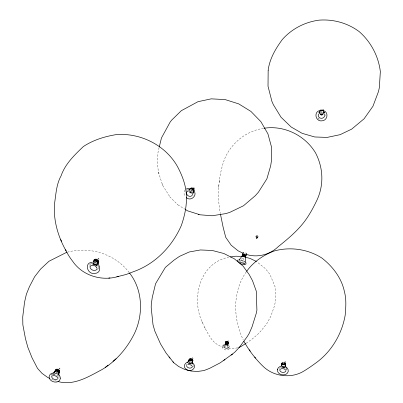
<?xml version="1.0" encoding="UTF-8"?>
<svg xmlns="http://www.w3.org/2000/svg" width="403" height="403" viewBox="0 0 403 403"><rect width="100%" height="100%" fill="white"/><g stroke="black" fill="none" stroke-linecap="round" stroke-linejoin="round"><path stroke-width="0.3" stroke-dasharray="2.02 1.51" d="M225.247 342.545C228.078 347.532 230.41 339.689 225.277 342.585M225.559 342.122L225.811 341.109C225.947 342.57 229.554 342.464 228.143 344.353C226.481 345.799 223.685 343.099 225.881 341.754C227.68 340.595 229.861 343.688 227.534 344.318C225.428 345.099 224.174 341.689 226.924 342.253M319.111 112.462L319.171 111.611M324.123 112.87L324.168 111.777M324.148 113.127L324.178 112.014M263.527 128.356C246.127 130.864 230.864 143.287 224.375 159.558C222.103 165.875 220.501 172.424 219.59 179.073C217.827 190.533 218.194 202.225 220.376 213.6M219.222 182.342L219.59 179.073M218.703 187.254L219.056 184.126M228.476 342.605L228.647 341.583L228.163 342.187L227.131 342.303M159.114 147.589C156.636 156.067 157.039 165.331 158.958 173.849M189.163 190.065L189.319 189.455M189.314 189.823L189.46 189.249M189.098 189.727L189.415 189.173M319.08 112.336L319.277 111.742M323.947 112.971L324.143 112.387M228.068 347.577A2.146 1.416 12.3 0 1 224.471 347.618A2.146 1.416 12.3 0 1 225.67 345.411A2.146 1.416 12.3 0 1 228.068 347.577C228.899 346.63 223.368 345.366 223.992 346.892M227.886 341.653A0.72 0.479 12.3 0 1 226.677 341.668A1.481 0.982 12.3 0 1 228.335 343.155A1.481 0.982 12.3 0 1 225.851 343.185A1.481 0.982 12.3 0 1 226.677 341.653A0.72 0.479 12.3 0 1 227.08 340.923A0.72 0.479 12.3 0 1 227.886 341.653L226.763 343.573L226.516 341.427M185.068 190.075C183.561 191.949 183.763 194.755 185.244 196.583M323.367 112.382L323.669 111.938M223.66 345.688L225.342 343.265M189.541 189.606L189.601 189.526A2.227 1.975 34.6 0 0 189.334 189.969M246.273 271.864C232.36 291.56 233.055 318.587 243.19 339.81M227.821 347.88L227.967 347.708M51.644 374.684L52.541 373.813M193.596 192.09L193.133 192.508M193.46 192.367L192.982 192.795M241.241 259.295L243.472 257.401L244.142 260.847M90.69 263.92L91.985 262.842M193.334 192.256L192.76 192.543M224.315 345.855L226.652 344.086L227.972 346.469M281.37 367.828L282.835 366.765M246.132 343.255L251.91 339.235L257.235 334.853L260.882 331.024L266.801 323.685L270.876 316.154L274.166 306.814L275.526 301.197L275.133 286.991L269.965 274.398L265.325 268.549L256.907 261.859M188.06 363.718L189.914 362.629M192.921 192.286L193.455 192.024M53.171 374.825L55.387 373.762M191.385 190.851L192.422 190.392M284.357 367.455L281.959 367.088M237.579 347.769C227.574 350.424 215.681 346.404 210.311 337.296C207.006 332.44 204.533 327.1 202.059 321.796C191.062 298.013 199.888 262.746 228.632 257.29M92.443 264.413L95.279 263.592M188.221 189.617L189.314 189.319M322.526 114.21L321.231 114.326L320.053 113.827M322.516 114.467L320.581 114.407M322.501 114.699L321.201 114.815L320.017 114.311M322.496 114.986L321.181 115.102L319.977 114.593M67.306 252.207C89.491 246.047 115.157 253.961 129.116 272.478M96.982 265.098L95.546 265.189M191.516 363.375L189.793 363.269L188.826 362.675M96.473 264.726L94.347 264.177L93.038 262.575M283.777 367.078L282.029 366.619M57.362 372.987L57.982 373.027M95.904 264.272L94.519 263.758M56.712 381.178L54.355 380.568L51.04 379.022M192.342 191.113L191.334 190.644M191.153 193.123L189.969 192.574L189.168 191.561M244.238 253.185L244.661 253.356M94.136 264.67L94.806 264.998M190.72 192.634L189.707 191.838M177.859 204.845L184.791 209.132M228.027 340.636L228.511 341.074M93.556 264.217L92.791 262.988M158.389 172.021L162.605 185.289L170.031 197.067M169.723 196.765L177.93 204.91M189.863 191.606L190.327 192.065M283.994 367.219L285.007 368.433M190.977 363.299L191.576 364.236M190.936 190.246L190.493 189.264M319.69 111.812L319.952 112.271M95.541 264.066L96.866 266.433M319.095 119.459L318.572 118.361A1.073 0.952 3.2 0 0 319.967 118.91M204.643 327.211L205.192 328.359M202.059 321.796L202.684 323.12M57.13 374.855L57.76 376.478M286.392 368.503L286.745 369.551M324.017 111.868L324.178 112.502M162.187 183.939L162.605 185.289M324.007 111.656L324.153 112.256M228.163 343.734L228.703 346.53M98.261 266.504L98.367 267.693M189.501 189.591L189.521 190.196M283.102 362.211A1.048 0.781 8.3 0 1 283.601 362.085M243.875 262.393A3.315 0.605 19.4 0 1 242.349 261.98M240.762 261.381A3.315 0.605 19.4 0 1 240.077 261.058M188.236 363.738A2.977 2.186 13.5 0 1 189.732 363.677M191.37 363.41A2.055 1.516 13.5 0 1 188.947 362.781M191.4 363.274A2.055 1.516 13.5 0 1 188.982 362.645M188.926 362.71A3.677 2.7 13.5 0 1 189.873 362.771M193.193 365.335A3.677 2.7 13.5 0 1 193.062 366.735M193.375 191.652A2.222 1.975 34.7 0 1 192.901 191.883M189.904 190.035A2.222 1.975 34.7 0 1 189.884 189.501M191.697 192.956A2.227 1.975 34.6 0 1 189.687 192.024M193.485 191.329A2.227 1.975 34.6 0 1 193.092 192.281L193.037 192.362A2.227 1.98 34.6 0 0 193.43 191.41M186.685 190.659A3.985 3.531 34.6 0 1 190.191 189.516M191.168 189.838A3.985 3.531 34.6 0 1 192.79 191.118M193.319 191.984A3.985 3.531 34.6 0 1 192.941 195.591M191.637 193.042A2.227 1.98 34.6 0 1 189.632 192.105M189.279 190.05A2.227 1.98 34.6 0 1 189.924 189.254M193.536 191.571A2.227 1.975 34.6 0 1 192.891 192.362M190.276 192.166A2.227 1.975 34.6 0 1 189.868 191.757M189.521 189.702A2.227 1.975 34.6 0 1 189.783 189.259M193.435 191.778A2.222 1.975 34.6 0 1 193.052 192.125M189.556 189.974A2.222 1.975 34.6 0 1 189.682 189.47M193.601 191.531A2.222 1.975 34.7 0 1 192.745 192.11M189.727 189.732A2.222 1.975 34.7 0 1 189.853 189.224M89.506 265.386A4.64 3.567 21.2 0 1 93.904 263.33M97.088 264.897A4.64 3.567 21.2 0 1 97.738 269.431M97.229 264.852A2.589 2 21.2 0 1 95.44 265.179M94.791 265.008A2.589 2 21.2 0 1 94.186 264.711M93.667 264.308A2.589 2 21.2 0 1 92.947 262.746M96.765 264.947A2.589 2 21.2 0 1 95.501 265.028M94.851 264.862A2.589 2 21.2 0 1 94.247 264.564M93.733 264.156A2.589 2 21.2 0 1 93.088 263.139M96.962 264.469A2.589 2 21.2 0 1 93.929 263.678M96.529 264.156A2.584 2 21.2 0 1 94.624 263.658M92.766 264.418A3.758 2.892 21.2 0 1 94.66 264.706M53.272 374.82A3.284 2.302 19.7 0 1 54.863 374.755M55.69 374.971A3.284 2.302 19.7 0 1 56.465 375.334M58.873 376.553A4.05 2.841 19.7 0 1 58.511 378.714M51.267 375.329A4.05 2.841 19.7 0 1 53.065 373.838M57.901 372.926A2.262 1.592 19.7 0 1 57.337 372.891M56.768 372.74A2.262 1.592 19.7 0 1 56.234 372.493M57.508 372.468A2.257 1.592 19.7 0 1 55.952 371.737M55.614 374.014A2.267 1.592 19.7 0 1 55.156 373.682M322.43 113.807A2.217 2.055 -1.4 0 1 320.738 113.752M323.871 111.686A2.217 2.055 -1.4 0 1 323.851 112.225M318.41 112.749A3.975 3.682 -1.2 0 1 319.176 112.094L320.314 111.268A2.222 2.06 -1.3 0 0 319.584 112.089M320.093 111.641A3.975 3.682 -1.2 0 1 325.206 113.812M325.438 114.749A3.975 3.682 -1.2 0 1 325.392 115.706M322.42 114.039A2.217 2.055 -1.4 0 1 320.234 113.701M319.443 112.311A2.217 2.055 -1.4 0 1 319.463 111.777M323.861 111.918A2.217 2.055 -1.4 0 1 323.836 112.457M322.405 114.286A2.222 2.055 -1.4 0 1 320.219 113.948M319.428 112.558A2.222 2.055 -1.4 0 1 319.448 112.019M323.72 111.641A2.222 2.055 -1.4 0 1 323.846 112.165M322.889 114.543A2.222 2.06 -1.3 0 1 320.189 114.452M319.418 112.523A2.222 2.06 -1.3 0 1 319.589 112.009M319.896 111.55A2.222 2.06 -1.3 0 1 320.325 111.188M323.423 111.666A2.222 2.06 -1.3 0 1 323.69 112.145M322.884 114.623A2.222 2.06 -1.3 0 1 320.184 114.533M323.418 111.752A2.222 2.06 -1.3 0 1 323.69 112.225M322.904 114.276A2.222 2.06 -1.3 0 1 320.204 114.185M319.433 112.256A2.222 2.06 -1.3 0 1 319.604 111.742M323.705 111.878A2.222 2.06 -1.3 0 1 323.836 112.402M284.709 367.178A2.161 1.607 8.3 0 1 282.095 367.022M284.694 367.324A2.161 1.607 8.3 0 1 282.08 367.168M283.742 366.977A2.161 1.602 8.3 0 1 282.639 366.801M285.969 368.125A3.864 2.861 8.3 0 1 286.493 371.007M279.113 369.093A3.864 2.861 8.3 0 1 279.365 368.382M279.858 367.758A3.864 2.861 8.3 0 1 280.564 367.269M282.397 366.806A3.864 2.861 8.3 0 1 283.405 366.866M228.647 342.752C224.108 346.912 224.914 337.392 228.647 342.752M222.315 346.53C222.113 350.212 228.839 351.471 229.71 347.764C229.826 344.112 223.237 342.867 222.315 346.53M225.781 343.507A1.481 0.982 12.3 0 0 228.269 343.477A1.481 0.982 12.3 0 0 226.607 341.976A1.481 0.982 12.3 0 0 225.781 343.507M225.912 342.882A1.481 0.982 12.3 0 0 228.4 342.852A1.481 0.982 12.3 0 0 226.738 341.351A1.481 0.982 12.3 0 0 225.912 342.882M224.159 347.482A2.645 1.748 12.3 0 0 228.607 347.431A2.645 1.748 12.3 0 0 225.64 344.756A2.645 1.748 12.3 0 0 224.159 347.482M225.62 344.273A1.481 0.982 12.3 0 0 228.108 344.243A1.481 0.982 12.3 0 0 226.446 342.741A1.481 0.982 12.3 0 0 225.62 344.273M225.64 344.162A1.481 0.982 12.3 0 0 228.133 344.132A1.481 0.982 12.3 0 0 226.471 342.631A1.481 0.982 12.3 0 0 225.64 344.162M225.715 343.814A1.481 0.982 12.3 0 0 228.204 343.784A1.481 0.982 12.3 0 0 226.541 342.283A1.481 0.982 12.3 0 0 225.715 343.814"/><path stroke-width="0.6" d="M245.241 262.282L245.412 257.446M57.76 378.079L57.654 377.913C57.065 376.261 54.002 374.866 52.219 375.954M159.25 146.979L161.457 137.967L170.182 122.008L171.673 120.114L181.335 110.684L197.969 101.697L211.222 98.851L225.141 99.581L238.712 103.878L250.938 111.435L260.917 121.696L267.94 133.897L271.531 147.13L271.481 160.444L270.675 165.819L266.887 178.846L258.454 192.15L255.235 195.752L243.472 205.777L229.821 212.356L225.917 213.58L212.144 215.766L200.09 214.799L187.652 210.865L185.32 209.454M192.266 194.901C193.279 192.75 189.939 189.606 187.471 191.299M246.147 255.356L246.691 253.658M277.42 369.616C278.715 363.99 288.79 365.571 288.256 371.334C287.012 377.022 276.831 375.435 277.42 369.616L277.425 369.843M242.697 254.046L243.301 252.469L243.568 252.832M257.774 237.09L256.615 238.747L256.081 236.647M246.616 271.37C253.381 261.9 263.602 254.832 274.519 250.898C290.472 246.576 307.907 249.15 321.861 258.031C332.687 266.418 341.653 278.11 344.439 291.722C346.499 299.399 345.834 307.318 345.195 315.141C342.061 333.362 332.223 350.429 317.514 361.743C312.612 365.375 307.615 368.921 302.331 371.984C289.964 378.598 273.592 376.316 263.431 366.665C255.704 359.275 249.059 350.615 243.891 341.276M241.926 256.227L239.034 260.101A3.315 0.605 19.4 0 1 240.344 260.137M187.34 362.715L188.795 360.902M52.984 373.38L54.768 371.637M57.891 381.485C73.744 386.074 88.6 376.654 102.125 369.506C116.22 361.073 126.93 348.419 134.275 333.86C143.559 314.627 142.894 290.1 129.504 272.967M90.332 266.187L90.705 265.779C92.997 264.524 96.045 265.683 96.906 268.086L96.841 267.884M319.03 113.863C320.657 111.802 324.455 113.112 324.506 115.313M232.45 354.066L235.009 351.965L239.458 347.19L247.457 336.298L249.245 333.286L252.006 326.959L256.207 313.529L256.907 310.149L256.263 291.102L252.525 280.705L249.2 274.579L243.004 266.025L234.35 258.822L223.846 253.502L212.255 250.47L200.432 249.956L189.239 251.981L179.486 256.373L173.935 260.187L165.366 267.385L155.563 283.727L152.263 297.424L151.281 304.27L151.211 307.766L153.009 324.707L154.838 331.12L160.55 343.955L166.132 353.114L173.713 362.705L178.695 366.534L184.614 369.38L191.082 371.057L197.672 371.46L203.958 370.559L209.525 368.402L220.169 362.851L232.45 354.066L231.06 355.088M112.951 361.274L116.15 358.725M105.178 367.476L108.034 365.204M223.811 360.393L224.98 359.526M280.251 369.365C281.762 367.803 285.067 368.941 285.596 370.055M186.04 189.183L187.355 188.518L190.12 188.377M245.613 343.588L240.46 346.827L238.732 347.391M239.065 261.789L238.551 261.92L242.037 262.751L244.47 264L244.137 263.305M319.514 110.568C313.343 112.306 315.851 121.827 321.937 120.845C327.332 120.774 329.075 112.593 323.795 110.704M66.686 252.323L48.98 261.255L40.592 269.073L34.608 276.796L29.359 286.855L26.366 294.281L24.548 302.215L22.729 316.934L22.855 324.788L25.439 338.57L27.832 347.28L32.008 357.733L37.499 368.352L41.983 373.314L47.725 377.475L49.937 378.503M238.319 259.864L237.563 260.293L237.312 261.285M118.477 276.403L126.255 274.443L133.494 271.677C155.175 264.066 172.222 246.404 181.315 225.544C184.226 217.136 186.347 208.351 186.423 199.409C186.891 187.546 182.786 176.388 177.219 166.091C165.094 145.009 140.531 132.839 116.447 134.572C104.725 136.491 93.375 139.947 83.376 146.526C74.424 155.115 65.251 163.814 61.08 175.844C56.254 184.448 55.977 194.548 54.465 204.049C53.292 220.436 58.097 236.828 66.157 251.014C67.931 254.58 70.082 257.955 72.54 261.089C82.343 275.712 101.888 281.571 118.477 276.403L116.855 276.695M264.131 128.235C284.276 125.106 305.187 135.484 315.584 152.964C323.629 168.489 324.072 186.327 316.068 201.968C312.663 208.966 308.859 215.806 304.124 222.003C296.845 231.448 287.621 239.13 278.357 246.55C269.919 254.761 257.174 258.116 245.926 254.268M92.156 262.272C83.738 262.66 87.446 274.911 94.745 273.38C102.281 273.365 100.664 262.262 93.763 262.348M108.79 278.125L109.959 277.914M188.025 364.508L190.332 364.68L192.024 365.974M230.415 256.963L235.951 256.192L241.901 256.56M245.422 257.24L250.087 258.444L256.434 261.487M198.467 214.441L199.011 214.628M239.84 263.295C241.301 264.413 247.654 265.92 245.78 262.328M243.12 253.255L238.082 250.807L231.206 245.246L225.715 237.307L223.136 227.247L220.547 214.613M245.729 253.029L246.399 253.381M192.256 362.952C187.682 359.008 180.665 366.211 186.619 369.521C191.133 373.44 198.216 366.372 192.327 363.002M186.251 197.591C190.76 201.888 198.029 195.289 193.747 190.579M59.105 368.191L59.896 368.906M192.307 357.788L192.977 358.443M98.095 258.288L98.982 259.159M285.017 361.612L285.677 362.292M193.762 187.667L194.448 188.539M323.09 109.566L323.735 110.412M168.983 356.897L169.995 358.136M172.932 361.748L173.713 362.705M254.676 356.967L255.532 358.106M249.205 349.764L250.253 351.149M60.742 239.629L61.533 241.281M65.528 249.704L66.157 251.014M285.505 365.884L286.034 367.455M192.473 361.854L192.951 364.176M58.888 373.123L58.959 375.531M256.454 237.176A0.947 0.776 10.5 0 1 256.358 235.977A0.947 0.776 10.5 0 1 257.794 236.193A0.947 0.776 10.5 0 1 257.391 237.317M241.961 256.142A1.859 0.348 19.4 0 1 244.047 256.459A1.859 0.348 19.4 0 1 245.296 257.406M241.996 256.439A1.859 0.348 19.4 0 1 243.755 256.545A1.859 0.348 19.4 0 1 245.241 257.577M242.762 254.263A1.859 0.353 19.4 0 1 244.525 254.364A1.859 0.353 19.4 0 1 246.001 255.396M242.42 255.24A1.859 0.353 19.4 0 1 244.178 255.346A1.859 0.353 19.4 0 1 245.659 256.379M242.248 255.724A1.859 0.348 19.4 0 1 243.78 255.754A1.859 0.348 19.4 0 1 245.634 256.817M241.075 260.308A3.315 0.605 19.4 0 1 243.477 261.154M244.163 261.476A3.315 0.605 19.4 0 1 245.074 262.061M242.5 254.61A1.859 0.353 19.4 0 1 243.901 254.691A1.859 0.353 19.4 0 1 245.916 255.618M188.876 359.864A2.05 1.516 13.5 0 1 190.513 358.64A2.05 1.516 13.5 0 1 192.72 359.708M192.886 360.106A2.05 1.516 13.5 0 1 192.815 360.887M192.468 366.337A2.977 2.186 13.5 0 1 189.334 368.055A2.977 2.186 13.5 0 1 186.599 365.405M186.75 364.851A2.977 2.186 13.5 0 1 187.093 364.367M188.453 361.617A2.055 1.516 13.5 0 1 190.881 360.473A2.055 1.516 13.5 0 1 192.397 362.64M188.518 361.884A2.055 1.516 13.5 0 1 190.649 360.282A2.055 1.516 13.5 0 1 192.433 362.504M188.72 361.053A2.055 1.516 13.5 0 1 188.79 360.272A2.05 1.516 13.5 0 0 188.821 360.65M189.027 359.939A2.055 1.516 13.5 0 1 191.37 359.592M191.843 359.819A2.055 1.516 13.5 0 1 192.699 360.892M188.594 361.043A2.055 1.516 13.5 0 1 188.695 360.66M188.931 360.327A2.055 1.516 13.5 0 1 191.274 359.98M191.752 360.211A2.055 1.516 13.5 0 1 192.639 361.682M189.475 359.269A2.05 1.516 13.5 0 1 191.465 359.184A2.05 1.516 13.5 0 1 192.8 360.484M190.276 188.554A2.222 1.975 34.7 0 1 190.659 188.201M191.133 187.969A2.222 1.975 34.7 0 1 192.226 187.914M192.775 188.09A2.222 1.975 34.7 0 1 194.024 190.861M192.181 195.359A3.229 2.861 34.6 0 1 187.843 195.576A3.229 2.861 34.6 0 1 187.118 191.365M190.166 188.911A2.227 1.975 34.6 0 1 193.485 189.999M193.647 190.528A2.227 1.975 34.6 0 1 193.667 191.062M190.805 188.443A2.222 1.975 34.6 0 1 191.904 188.387M192.448 188.564A2.222 1.975 34.6 0 1 193.828 190.831M191.501 188.967A2.227 1.98 34.6 0 1 193.41 190.876M190.997 188.841A2.227 1.975 34.6 0 1 193.465 190.795M190.498 188.433A2.222 1.975 34.7 0 1 190.972 188.201M192.07 188.141A2.222 1.975 34.7 0 1 193.813 189.521M94.493 260.534A2.589 2 21.2 0 1 95.758 260.449M96.413 260.62A2.589 2 21.2 0 1 98.156 263.406M93.103 262.076A2.589 2 21.2 0 1 96.524 261.235A2.589 2 21.2 0 1 97.697 264.343M93.043 262.227A2.589 2 21.2 0 1 96.458 261.381A2.589 2 21.2 0 1 97.637 264.489M97.199 268.741A3.758 2.892 21.2 0 1 92.695 270.141A3.758 2.892 21.2 0 1 90.151 266.121M93.844 260.318A2.584 1.995 21.2 0 1 94.509 259.502M95.032 259.255A2.584 1.995 21.2 0 1 97.551 259.638M98.065 260.046A2.584 1.995 21.2 0 1 98.78 261.607M98.685 262.121A2.584 1.995 21.2 0 1 98.428 262.58M93.929 260.278A2.584 2 21.2 0 1 94.332 259.915M94.856 259.668A2.584 2 21.2 0 1 97.894 260.459M98.287 260.948A2.584 2 21.2 0 1 98.513 262.539M93.743 260.721A2.584 2 21.2 0 1 95.939 260.026M96.589 260.197A2.584 2 21.2 0 1 97.194 260.494M97.712 260.902A2.584 2 21.2 0 1 98.347 261.92M55.569 369.697A2.257 1.592 19.7 0 1 58.556 369.576A2.257 1.592 19.7 0 1 59.392 371.949M59.251 372.463A2.262 1.592 19.7 0 1 59.04 372.825M54.929 371.344A2.262 1.592 19.7 0 1 54.994 370.931M55.211 370.569A2.262 1.592 19.7 0 1 57.387 370.11A2.262 1.592 19.7 0 1 59.241 371.611M55.181 370.478A2.262 1.592 19.7 0 1 58.385 369.999M58.843 370.332A2.262 1.592 19.7 0 1 59.432 372.014M57.684 378.77A3.284 2.302 19.7 0 1 53.725 379.132A3.284 2.302 19.7 0 1 51.816 376.024M54.491 372.412A2.267 1.592 19.7 0 1 57.231 371.269A2.267 1.592 19.7 0 1 58.606 373.893M54.637 372.699A2.267 1.592 19.7 0 1 57.009 371.027A2.267 1.592 19.7 0 1 58.667 373.742M58.863 373.259A2.262 1.592 19.7 0 1 58.521 373.541M54.818 371.359A2.262 1.592 19.7 0 1 55.377 370.715M55.826 370.523A2.262 1.592 19.7 0 1 58.838 371.611M59.065 372.045A2.262 1.592 19.7 0 1 59.075 372.896M324.637 115.832A3.219 2.982 -1.1 0 1 320.506 118.18A3.219 2.982 -1.1 0 1 318.531 114.094M319.957 110.578A2.217 2.055 -1.4 0 1 320.894 109.959M322.591 110.014A2.217 2.055 -1.4 0 1 323.745 111.168M319.942 110.805A2.217 2.055 -1.4 0 1 320.37 110.442M320.884 110.185A2.217 2.055 -1.4 0 1 323.07 110.528M320.853 110.669A2.222 2.06 -1.3 0 1 321.997 110.563M320.355 110.684A2.222 2.055 -1.4 0 1 320.869 110.432M322.012 110.331A2.222 2.055 -1.4 0 1 322.566 110.487M285.974 370.599A3.133 2.317 8.3 0 1 282.498 372.387A3.133 2.317 8.3 0 1 279.788 369.616M281.732 364.277A2.161 1.602 8.3 0 0 281.314 365.022A2.156 1.602 8.3 0 1 281.783 363.869M282.125 364.005A2.161 1.602 8.3 0 1 282.609 363.823M283.712 363.778A2.161 1.602 8.3 0 1 285.43 364.861M285.581 365.697A2.161 1.602 8.3 0 0 285.576 365.279A2.156 1.602 8.3 0 0 285.677 364.861M281.264 365.909A2.161 1.607 8.3 0 1 283.38 364.206A2.161 1.607 8.3 0 1 285.526 366.161M281.239 365.627A2.161 1.607 8.3 0 1 283.641 364.383A2.161 1.607 8.3 0 1 285.51 366.302M283.762 363.37A2.156 1.602 8.3 0 1 285.485 365.687M282.176 363.597A2.156 1.602 8.3 0 1 282.659 363.41M281.47 364.211A2.156 1.602 8.3 0 1 281.465 363.788M281.606 363.39A2.156 1.602 8.3 0 1 281.883 363.043M282.276 362.765A2.156 1.602 8.3 0 1 282.76 362.584M283.858 362.544A2.156 1.602 8.3 0 1 285.722 364.04M281.42 364.609A2.156 1.602 8.3 0 1 281.833 363.441M282.226 363.168A2.156 1.602 8.3 0 1 282.71 362.987M283.813 362.942A2.156 1.602 8.3 0 1 285.677 364.443M268.156 70.434L268.02 86.232L271.879 101.294L273.355 104.674L281.022 117.223L291.193 127.026L302.174 133.348L314.723 136.97L327.115 137.408L340.072 134.683L351.678 129.121L364.07 118.804L372.941 106.251L378.488 91.541L379.354 87.592L380.341 71.623C378.523 56.279 370.911 41.857 359.29 31.691C347.734 23.021 333.407 19.057 319.035 20.15C304.864 22.059 291.752 28.804 282.286 39.57C275.879 48.325 270.317 57.624 268.413 68.465L268.156 70.434M60.364 378.185C59.765 384.487 49.216 382.553 49.106 376.86C49.765 370.609 60.193 372.553 60.364 378.185"/></g></svg>
